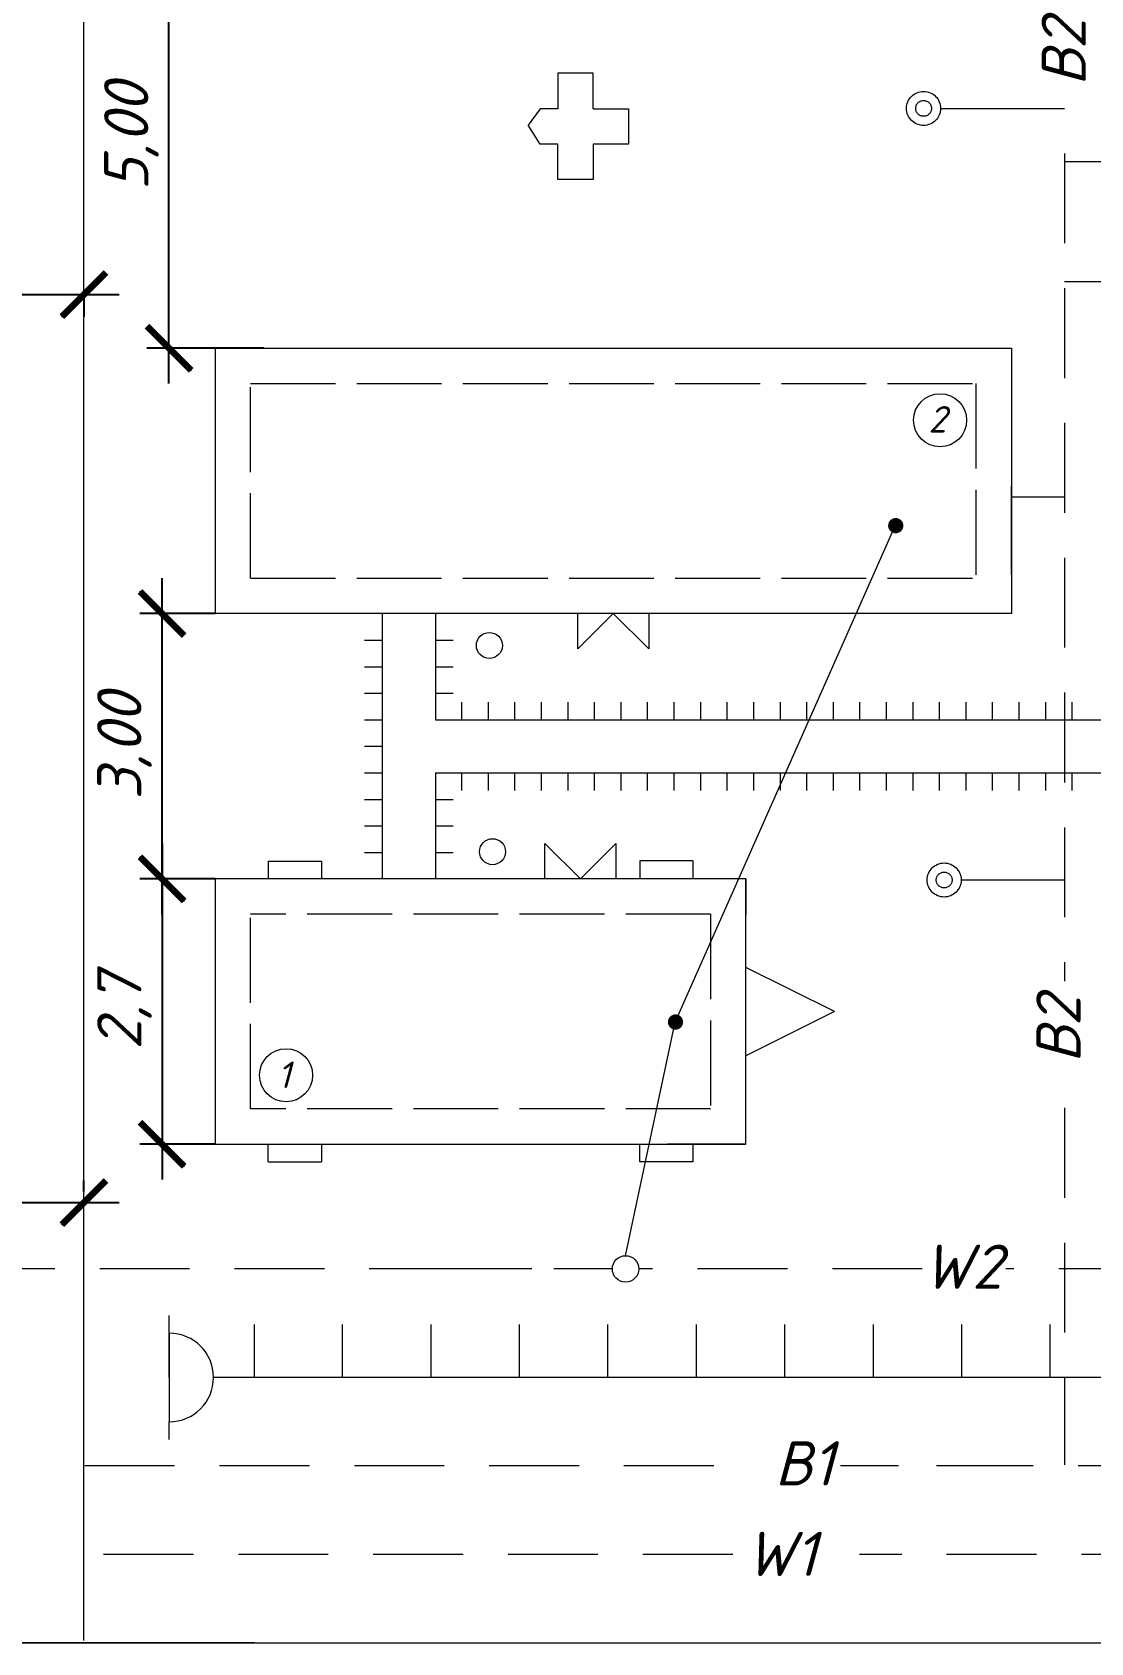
# Model space of a CAD drawing. Header units: millimetres. Extents: x 27137 to 30937, y -4667 to -569.
# Drawn here: x 28797.6 to 28857.4, y -788.5 to -697.5 of the extents above; entities that cross this region are included whole.
import ezdxf

# ---------------------------------------------------------------- set-up
doc = ezdxf.new("R2010")
doc.units = ezdxf.units.MM
doc.header["$LTSCALE"] = 0.4
doc.linetypes.add('ACAD_ISO02W100', pattern=[15, 12, -3])
doc.linetypes.add('штриховаяX2', pattern=[38.1, 25.4, -12.7])
doc.layers.add('здания', color=7, linetype='Continuous', lineweight=40)
doc.styles.add('Isocpeur', font='isocpeui.ttf', dxfattribs={"height": 2.5})
doc.styles.get("Standard").update_dxf_attribs({"font": 'isocpeui.ttf', "height": 2.5})
doc.dimstyles.new('06', dxfattribs={"dimtxt": 2.5, "dimasz": 2.5, "dimexe": 1.25, "dimexo": 0.625, "dimtad": 1, "dimdec": 0, "dimlfac": 200, "dimtxsty": 'Standard', "dimblk": 'OBLIQUE', "dimcen": 2.5, "dimdle": 2, "dimadec": 0, "dimazin": 0, "dimtfac": 1, "dimtdec": 0, "dimtmove": 0, "dimatfit": 3, "dimldrblk": 'OBLIQUE', "dimfxl": 1, "dimarcsym": 0})

# ---------------------------------------------------------------- blocks, each defined once
blk = doc.blocks.new('_Oblique')
at = {"color": 0, "linetype": 'ByBlock', "lineweight": -2}
blk.add_line((-0.5, -0.5), (0.5, 0.5), dxfattribs=at)
blk = doc.blocks.new('*D577')
at = {"color": 0, "lineweight": -2, "transparency": 16777216}
for p, q in [((28763.633, -712.316), (28802.535, -712.316)), ((28765.633, -712.542), (28765.633, -713.566)), ((28800.535, -712.542), (28800.535, -713.566))]:
    blk.add_line(p, q, dxfattribs=at)
at = {"layer": 'Defpoints', "color": 0, "transparency": 16777216}
for p in [(28765.633, -711.917), (28800.535, -711.917), (28800.535, -712.316)]:
    blk.add_point(p, dxfattribs=at)
at = {"color": 0, "lineweight": -2, "transparency": 16777216, "xscale": 2.5, "yscale": 2.5, "zscale": 2.5, "rotation": 180}
blk.add_blockref('_Oblique', (28765.633, -712.316), dxfattribs=at)
at = {"color": 0, "lineweight": -2, "transparency": 16777216, "xscale": 2.5, "yscale": 2.5, "zscale": 2.5}
blk.add_blockref('_Oblique', (28800.535, -712.316), dxfattribs=at)
at = {"color": 0, "lineweight": 15, "transparency": 16777216, "insert": (28783.084, -710.191), "char_height": 2.5, "attachment_point": 5, "style": 'Isocpeur'}
blk.add_mtext('7,00', dxfattribs=at)
blk = doc.blocks.new('*D578')
at = {"color": 0, "lineweight": -2, "transparency": 16777216}
for p, q in [((28805.343, -717.347), (28805.343, -689.406)), ((28810.698, -691.406), (28804.093, -691.406)), ((28810.698, -715.347), (28804.093, -715.347))]:
    blk.add_line(p, q, dxfattribs=at)
at = {"layer": 'Defpoints', "color": 0, "transparency": 16777216}
for p in [(28805.343, -691.406), (28811.323, -691.406), (28811.323, -715.347)]:
    blk.add_point(p, dxfattribs=at)
at = {"color": 0, "lineweight": -2, "transparency": 16777216, "xscale": 2.5, "yscale": 2.5, "zscale": 2.5}
for p, rotation in [((28805.343, -691.406), 90), ((28805.343, -715.347), 270)]:
    blk.add_blockref('_Oblique', p, dxfattribs=dict(at, rotation=rotation))
at = {"color": 0, "lineweight": 15, "transparency": 16777216, "insert": (28803.218, -703.376), "char_height": 2.5, "attachment_point": 5, "rotation": 90, "style": 'Isocpeur'}
blk.add_mtext('5,00', dxfattribs=at)
blk = doc.blocks.new('*D579')
at = {"color": 0, "lineweight": -2, "transparency": 16777216}
for p, q in [((28804.951, -747.347), (28804.951, -728.347)), ((28807.33, -730.347), (28803.701, -730.347)), ((28807.33, -745.347), (28803.701, -745.347))]:
    blk.add_line(p, q, dxfattribs=at)
at = {"layer": 'Defpoints', "color": 0, "transparency": 16777216}
for p in [(28804.951, -730.347), (28807.955, -730.347), (28807.955, -745.347)]:
    blk.add_point(p, dxfattribs=at)
at = {"color": 0, "lineweight": -2, "transparency": 16777216, "xscale": 2.5, "yscale": 2.5, "zscale": 2.5}
for p, rotation in [((28804.951, -730.347), 90), ((28804.951, -745.347), 270)]:
    blk.add_blockref('_Oblique', p, dxfattribs=dict(at, rotation=rotation))
at = {"color": 0, "lineweight": 15, "transparency": 16777216, "insert": (28802.826, -737.847), "char_height": 2.5, "attachment_point": 5, "rotation": 90, "style": 'Isocpeur'}
blk.add_mtext('3,00', dxfattribs=at)
blk = doc.blocks.new('*D580')
at = {"color": 0, "lineweight": -2, "transparency": 16777216}
for p, q in [((28800.535, -763.018), (28800.535, -762.393)), ((28778.317, -763.643), (28802.535, -763.643)), ((28780.317, -764.268), (28780.317, -764.893))]:
    blk.add_line(p, q, dxfattribs=at)
at = {"layer": 'Defpoints', "color": 0, "transparency": 16777216}
for p in [(28780.317, -763.643), (28800.535, -763.643), (28800.535, -763.643)]:
    blk.add_point(p, dxfattribs=at)
at = {"color": 0, "lineweight": -2, "transparency": 16777216, "xscale": 2.5, "yscale": 2.5, "zscale": 2.5, "rotation": 180}
blk.add_blockref('_Oblique', (28780.317, -763.643), dxfattribs=at)
at = {"color": 0, "lineweight": -2, "transparency": 16777216, "xscale": 2.5, "yscale": 2.5, "zscale": 2.5}
blk.add_blockref('_Oblique', (28800.535, -763.643), dxfattribs=at)
at = {"color": 0, "lineweight": 15, "transparency": 16777216, "insert": (28790.426, -761.518), "char_height": 2.5, "attachment_point": 5, "style": 'Isocpeur'}
blk.add_mtext('3,50', dxfattribs=at)
blk = doc.blocks.new('*D582')
at = {"color": 0, "lineweight": -2, "transparency": 16777216}
for p, q in [((28804.951, -743.347), (28804.951, -762.347)), ((28807.33, -745.347), (28803.701, -745.347)), ((28807.33, -760.347), (28803.701, -760.347))]:
    blk.add_line(p, q, dxfattribs=at)
at = {"layer": 'Defpoints', "color": 0, "transparency": 16777216}
for p in [(28807.955, -745.347), (28804.951, -760.347), (28807.955, -760.347)]:
    blk.add_point(p, dxfattribs=at)
at = {"color": 0, "lineweight": -2, "transparency": 16777216, "xscale": 2.5, "yscale": 2.5, "zscale": 2.5}
for p, rotation in [((28804.951, -745.347), 90), ((28804.951, -760.347), 270)]:
    blk.add_blockref('_Oblique', p, dxfattribs=dict(at, rotation=rotation))
at = {"color": 0, "lineweight": 15, "transparency": 16777216, "insert": (28802.826, -752.847), "char_height": 2.5, "attachment_point": 5, "rotation": 90, "style": 'Isocpeur'}
blk.add_mtext('2,7', dxfattribs=at)
blk = doc.blocks.new('_ArchTick')
at = {"color": 0, "linetype": 'ByBlock', "const_width": 0.15}
blk.add_lwpolyline([(-0.5, -0.5), (0.5, 0.5)], dxfattribs=at)

msp = doc.modelspace()

# ---------------------------------------------------------------- hatches: boundary and pattern name
at = {"lineweight": 15}
h = msp.add_hatch(color=256, dxfattribs=at)
h.dxf.hatch_style = 1
h.paths.add_polyline_path([(28845.9878, -725.3743), (28846.4204, -725.3743), (28846.8529, -725.3743, -1)])
h.paths.add_polyline_path([(28846.4204, -724.9417, -0.4142136), (28846.8529, -725.3743), (28846.4204, -725.3743)])
h = msp.add_hatch(color=256, dxfattribs=at)
h.dxf.hatch_style = 1
h.paths.add_polyline_path([(28846.4204, -724.9417), (28846.4204, -725.3743), (28845.9878, -725.3743, -0.4142136)])
h = msp.add_hatch(color=256, dxfattribs=at)
h.dxf.hatch_style = 1
h.paths.add_polyline_path([(28833.5409, -753.4363), (28833.9734, -753.4363), (28834.406, -753.4363, -1)])
h.paths.add_polyline_path([(28833.9734, -753.0037, -0.4142136), (28834.406, -753.4363), (28833.9734, -753.4363)])
h = msp.add_hatch(color=256, dxfattribs=at)
h.dxf.hatch_style = 1
h.paths.add_polyline_path([(28833.9734, -753.0037), (28833.9734, -753.4363), (28833.5409, -753.4363, -0.4142136)])

# ---------------------------------------------------------------- linework, layer by layer
for p, q in [((28800.535, -788.3981), (28800.535, -665.4059)), ((28829.3174, -699.8023), (28827.3174, -699.8023)), ((28827.3174, -699.8023), (28827.3174, -701.8023)), ((28829.3174, -701.8023), (28829.3174, -699.8023)), ((28826.3174, -701.8023), (28825.6438, -702.7311)), ((28827.3174, -701.8023), (28826.3174, -701.8023)), ((28829.3174, -701.8023), (28831.3174, -701.8023)), ((28831.3174, -701.8023), (28831.3174, -703.8023)), ((28826.3174, -703.8023), (28825.6438, -702.7311)), ((28827.3174, -703.8023), (28826.3174, -703.8023)), ((28827.3174, -705.8023), (28827.3174, -703.8023)), ((28831.3174, -703.8023), (28829.3174, -703.8023)), ((28829.3174, -703.8023), (28829.3174, -705.8023)), ((28829.3174, -705.8023), (28827.3174, -705.8023)), ((28807.9551, -715.3471), (28852.9551, -715.3471)), ((28807.9551, -715.3471), (28852.9551, -715.3471)), ((28807.9551, -715.3471), (28807.9551, -730.3471)), ((28852.9551, -715.3471), (28852.9551, -730.3471)), ((28852.9551, -715.3471), (28852.9551, -730.3471)), ((28852.9551, -728.1404), (28852.9551, -723.1404)), ((28852.9551, -728.1404), (28852.9551, -723.1404)), ((28852.9551, -730.3471), (28807.9551, -730.3471)), ((28817.3975, -730.3471), (28817.3975, -745.3471)), ((28817.3975, -730.3471), (28817.3975, -740.8471)), ((28820.3975, -730.3471), (28820.3975, -736.3471)), ((28828.4551, -732.3471), (28828.4551, -730.3471)), ((28828.4551, -732.3471), (28830.4551, -730.3471)), ((28830.4551, -730.3471), (28832.4551, -732.3471)), ((28832.4551, -730.3471), (28832.4551, -732.3471)), ((28816.3975, -731.8471), (28817.3975, -731.8471)), ((28816.3975, -731.8471), (28817.3975, -731.8471)), ((28820.3975, -731.8471), (28821.3975, -731.8471)), ((28820.3975, -731.8471), (28821.3975, -731.8471)), ((28816.3975, -733.3471), (28817.3975, -733.3471)), ((28816.3975, -733.3471), (28817.3975, -733.3471)), ((28820.3975, -733.3471), (28821.3975, -733.3471)), ((28820.3975, -733.3471), (28821.3975, -733.3471)), ((28816.3975, -734.8471), (28817.3975, -734.8471)), ((28816.3975, -734.8471), (28817.3975, -734.8471)), ((28820.3975, -734.8471), (28821.3975, -734.8471)), ((28820.3975, -734.8471), (28821.3975, -734.8471)), ((28821.8975, -736.3471), (28821.8975, -735.3471)), ((28821.8975, -736.3471), (28821.8975, -735.3471)), ((28823.3975, -736.3471), (28823.3975, -735.3471)), ((28823.3975, -736.3471), (28823.3975, -735.3471)), ((28824.8975, -736.3471), (28824.8975, -735.3471)), ((28824.8975, -736.3471), (28824.8975, -735.3471)), ((28826.3975, -736.3471), (28826.3975, -735.3471)), ((28826.3975, -736.3471), (28826.3975, -735.3471)), ((28827.8975, -736.3471), (28827.8975, -735.3471)), ((28827.8975, -736.3471), (28827.8975, -735.3471)), ((28829.3975, -736.3471), (28829.3975, -735.3471)), ((28829.3975, -736.3471), (28829.3975, -735.3471)), ((28830.8975, -736.3471), (28830.8975, -735.3471)), ((28830.8975, -736.3471), (28830.8975, -735.3471)), ((28832.3975, -736.3471), (28832.3975, -735.3471)), ((28832.3975, -736.3471), (28832.3975, -735.3471)), ((28833.8975, -736.3471), (28833.8975, -735.3471)), ((28833.8975, -736.3471), (28833.8975, -735.3471)), ((28833.8975, -736.3471), (28833.8975, -735.3471)), ((28833.8975, -736.3471), (28833.8975, -735.3471)), ((28835.3975, -736.3471), (28835.3975, -735.3471)), ((28835.3975, -736.3471), (28835.3975, -735.3471)), ((28836.8975, -736.3471), (28836.8975, -735.3471)), ((28836.8975, -736.3471), (28836.8975, -735.3471)), ((28838.3975, -736.3471), (28838.3975, -735.3471)), ((28838.3975, -736.3471), (28838.3975, -735.3471)), ((28839.8975, -736.3471), (28839.8975, -735.3471)), ((28839.8975, -736.3471), (28839.8975, -735.3471)), ((28841.3975, -736.3471), (28841.3975, -735.3471)), ((28841.3975, -736.3471), (28841.3975, -735.3471)), ((28842.8975, -736.3471), (28842.8975, -735.3471)), ((28842.8975, -736.3471), (28842.8975, -735.3471)), ((28844.3975, -736.3471), (28844.3975, -735.3471)), ((28844.3975, -736.3471), (28844.3975, -735.3471)), ((28845.8975, -736.3471), (28845.8975, -735.3471)), ((28845.8975, -736.3471), (28845.8975, -735.3471)), ((28845.8975, -736.3471), (28845.8975, -735.3471)), ((28845.8975, -736.3471), (28845.8975, -735.3471)), ((28847.3975, -736.3471), (28847.3975, -735.3471)), ((28847.3975, -736.3471), (28847.3975, -735.3471)), ((28848.8975, -736.3471), (28848.8975, -735.3471)), ((28848.8975, -736.3471), (28848.8975, -735.3471)), ((28850.3975, -736.3471), (28850.3975, -735.3471)), ((28850.3975, -736.3471), (28850.3975, -735.3471)), ((28851.8975, -736.3471), (28851.8975, -735.3471)), ((28851.8975, -736.3471), (28851.8975, -735.3471)), ((28853.3975, -736.3471), (28853.3975, -735.3471)), ((28853.3975, -736.3471), (28853.3975, -735.3471)), ((28854.8975, -736.3471), (28854.8975, -735.3471)), ((28854.8975, -736.3471), (28854.8975, -735.3471)), ((28856.3975, -736.3471), (28856.3975, -735.3471)), ((28856.3975, -736.3471), (28856.3975, -735.3471)), ((28816.3975, -736.3471), (28817.3975, -736.3471)), ((28816.3975, -736.3471), (28817.3975, -736.3471)), ((28820.3975, -736.3471), (28859.726, -736.3471)), ((28820.3975, -736.3471), (28821.8975, -736.3471)), ((28820.3975, -736.3471), (28821.3975, -736.3471)), ((28820.3975, -736.3471), (28821.3975, -736.3471)), ((28816.3975, -737.8471), (28817.3975, -737.8471)), ((28816.3975, -739.3471), (28817.3975, -739.3471)), ((28816.3975, -739.3471), (28817.3975, -739.3471)), ((28816.3975, -739.3471), (28817.3975, -739.3471)), ((28820.3975, -739.3471), (28830.8975, -739.3471)), ((28820.3975, -739.3471), (28820.3975, -745.3471)), ((28820.3975, -739.3471), (28821.3975, -739.3471)), ((28820.3975, -739.3471), (28821.3975, -739.3471)), ((28820.3975, -739.3471), (28821.3975, -739.3471)), ((28820.3975, -739.3471), (28859.726, -739.3471)), ((28821.8975, -740.3471), (28821.8975, -739.3471)), ((28821.8975, -740.3471), (28821.8975, -739.3471)), ((28823.3975, -740.3471), (28823.3975, -739.3471)), ((28823.3975, -740.3471), (28823.3975, -739.3471)), ((28824.8975, -740.3471), (28824.8975, -739.3471)), ((28824.8975, -740.3471), (28824.8975, -739.3471)), ((28826.3975, -740.3471), (28826.3975, -739.3471)), ((28826.3975, -740.3471), (28826.3975, -739.3471)), ((28827.8975, -740.3471), (28827.8975, -739.3471)), ((28827.8975, -740.3471), (28827.8975, -739.3471)), ((28829.3975, -740.3471), (28829.3975, -739.3471)), ((28829.3975, -740.3471), (28829.3975, -739.3471)), ((28830.8975, -740.3471), (28830.8975, -739.3471)), ((28830.8975, -740.3471), (28830.8975, -739.3471)), ((28832.3975, -740.3471), (28832.3975, -739.3471)), ((28832.3975, -740.3471), (28832.3975, -739.3471)), ((28833.8975, -740.3471), (28833.8975, -739.3471)), ((28833.8975, -740.3471), (28833.8975, -739.3471)), ((28833.8975, -740.3471), (28833.8975, -739.3471)), ((28833.8975, -740.3471), (28833.8975, -739.3471)), ((28835.3975, -740.3471), (28835.3975, -739.3471)), ((28835.3975, -740.3471), (28835.3975, -739.3471)), ((28836.8975, -740.3471), (28836.8975, -739.3471)), ((28836.8975, -740.3471), (28836.8975, -739.3471)), ((28838.3975, -740.3471), (28838.3975, -739.3471)), ((28838.3975, -740.3471), (28838.3975, -739.3471)), ((28839.8975, -740.3471), (28839.8975, -739.3471)), ((28839.8975, -740.3471), (28839.8975, -739.3471)), ((28841.3975, -740.3471), (28841.3975, -739.3471)), ((28841.3975, -740.3471), (28841.3975, -739.3471)), ((28842.8975, -740.3471), (28842.8975, -739.3471)), ((28842.8975, -740.3471), (28842.8975, -739.3471)), ((28844.3975, -740.3471), (28844.3975, -739.3471)), ((28844.3975, -740.3471), (28844.3975, -739.3471)), ((28845.8975, -740.3471), (28845.8975, -739.3471)), ((28845.8975, -740.3471), (28845.8975, -739.3471)), ((28845.8975, -740.3471), (28845.8975, -739.3471)), ((28845.8975, -740.3471), (28845.8975, -739.3471)), ((28847.3975, -740.3471), (28847.3975, -739.3471)), ((28847.3975, -740.3471), (28847.3975, -739.3471)), ((28848.8975, -740.3471), (28848.8975, -739.3471)), ((28848.8975, -740.3471), (28848.8975, -739.3471)), ((28850.3975, -740.3471), (28850.3975, -739.3471)), ((28850.3975, -740.3471), (28850.3975, -739.3471)), ((28851.8975, -740.3471), (28851.8975, -739.3471)), ((28851.8975, -740.3471), (28851.8975, -739.3471)), ((28853.3975, -740.3471), (28853.3975, -739.3471)), ((28853.3975, -740.3471), (28853.3975, -739.3471)), ((28854.8975, -740.3471), (28854.8975, -739.3471)), ((28854.8975, -740.3471), (28854.8975, -739.3471)), ((28856.3975, -740.3471), (28856.3975, -739.3471)), ((28856.3975, -740.3471), (28856.3975, -739.3471)), ((28816.3975, -740.8471), (28817.3975, -740.8471)), ((28816.3975, -740.8471), (28817.3975, -740.8471)), ((28820.3975, -740.8471), (28821.3975, -740.8471)), ((28820.3975, -740.8471), (28821.3975, -740.8471)), ((28816.3975, -742.3471), (28817.3975, -742.3471)), ((28820.3975, -742.3471), (28821.3975, -742.3471)), ((28820.3975, -742.3471), (28821.3975, -742.3471)), ((28816.3975, -743.8471), (28817.3975, -743.8471)), ((28820.3975, -743.8471), (28821.3975, -743.8471)), ((28826.5953, -745.3471), (28826.5953, -743.3471)), ((28828.5953, -745.3471), (28826.5953, -743.3471)), ((28830.5953, -743.3471), (28828.5953, -745.3471)), ((28830.5953, -743.3471), (28830.5953, -745.3471)), ((28810.9551, -744.3471), (28813.9551, -744.3471)), ((28810.9551, -744.3471), (28810.9551, -745.3471)), ((28813.9551, -744.3471), (28813.9551, -745.3471)), ((28834.9551, -744.321), (28831.9551, -744.321)), ((28831.9551, -744.321), (28831.9551, -745.321)), ((28834.9551, -744.321), (28834.9551, -745.321)), ((28837.9551, -745.3471), (28807.9551, -745.3471)), ((28807.9551, -745.3471), (28807.9551, -760.3471)), ((28837.9551, -745.3471), (28807.9551, -745.3471)), ((28807.9551, -745.3471), (28807.9551, -760.3471)), ((28835.9551, -745.3471), (28832.9551, -745.3471)), ((28837.9551, -760.3471), (28837.9551, -745.3471)), ((28837.9551, -760.3471), (28837.9551, -745.3471)), ((28837.9551, -745.3471), (28837.9551, -747.3471)), ((28842.9551, -752.8471), (28837.9551, -750.3471)), ((28842.9551, -752.8471), (28837.9551, -755.3471)), ((28807.9551, -760.3471), (28837.9551, -760.3471)), ((28807.9551, -760.3471), (28837.9551, -760.3471)), ((28810.9551, -761.3471), (28810.9551, -760.3471)), ((28813.9551, -760.3471), (28813.9551, -761.3471)), ((28837.9551, -760.3471), (28833.5246, -760.3471)), ((28837.9551, -760.3471), (28833.5246, -760.3471)), ((28834.9551, -760.3471), (28834.9551, -761.3471)), ((28810.9551, -761.3471), (28813.9551, -761.3471)), ((28834.9551, -761.3471), (28831.9551, -761.3471)), ((28805.3627, -771.0295), (28805.3627, -770.0295)), ((28805.3627, -771.0295), (28805.3627, -770.0295)), ((28805.3627, -773.5295), (28805.3627, -771.0295)), ((28805.3627, -771.0295), (28805.3627, -771.0295)), ((28805.3627, -771.0295), (28805.3627, -776.0295)), ((28805.3627, -773.5295), (28805.3627, -771.0295)), ((28805.3627, -771.0295), (28805.3627, -771.0295)), ((28805.3627, -771.0295), (28805.3627, -776.0295)), ((28810.1533, -770.5295), (28810.1533, -773.5295)), ((28815.1533, -773.5295), (28815.1533, -770.5295)), ((28815.1533, -773.5295), (28815.1533, -770.5295)), ((28820.1533, -773.5295), (28820.1533, -770.5295)), ((28825.1533, -773.5295), (28825.1533, -770.5295)), ((28830.1533, -773.5295), (28830.1533, -770.5295)), ((28835.1533, -773.5295), (28835.1533, -770.5295)), ((28840.1533, -773.5295), (28840.1533, -770.5295)), ((28845.1533, -773.5295), (28845.1533, -770.5295)), ((28850.1533, -773.5295), (28850.1533, -770.5295)), ((28850.1533, -773.5295), (28850.1533, -770.5295)), ((28850.1533, -773.5295), (28850.1533, -770.5295)), ((28855.1533, -773.5295), (28855.1533, -770.5295)), ((28855.1533, -773.5295), (28855.1533, -770.5295)), ((28958.4657, -773.5295), (28807.8627, -773.5295)), ((28805.3627, -777.0295), (28805.3627, -776.0295)), ((28805.3627, -777.0295), (28805.3627, -776.0295)), ((28752.4056, -788.5295), (28958.4654, -788.5295)), ((28780.1533, -788.5295), (28810.1533, -788.5295)), ((28780.1533, -788.5295), (28810.1533, -788.5295)), ((28810.1533, -788.5295), (28780.1533, -788.5295)), ((28810.1533, -788.5295), (28780.1533, -788.5295)), ((28810.1533, -788.5295), (28795.1533, -788.5295)), ((28810.1533, -788.5295), (28795.1533, -788.5295)), ((28795.1533, -788.5295), (28802.6533, -788.5295))]:
    msp.add_line(p, q, dxfattribs=at)
at = {"lineweight": 15, "ltscale": 0.5}
for p, q in [((28848.9558, -701.7867), (28855.9566, -701.7867)), ((28866.3857, -704.7984), (28855.9566, -704.7984)), ((28833.9483, -753.4433), (28846.3952, -725.3813)), ((28850.1177, -745.4066), (28855.9566, -745.4066)), ((28831.1518, -766.6471), (28833.9483, -753.4433)), ((28831.9551, -761.3471), (28831.9551, -760.3471)), ((28805.3627, -773.5295), (28805.3627, -770.3185))]:
    msp.add_line(p, q, dxfattribs=at)
at = {"linetype": 'штриховаяX2', "lineweight": 15, "ltscale": 0.5}
for p, q in [((28855.9566, -704.3303), (28855.9566, -751.126)), ((28855.9566, -711.5729), (28864.1449, -711.5729)), ((28855.9566, -723.7679), (28852.9551, -723.7679)), ((28855.9566, -758.2912), (28855.9566, -778.4761)), ((28821.7457, -767.3957), (28777.0895, -767.3957)), ((28825.857, -767.3957), (28821.7457, -767.3957)), ((28830.4032, -767.3957), (28827.0895, -767.3957)), ((28847.9185, -767.3957), (28831.9003, -767.3957)), ((28875.9571, -767.3957), (28852.6378, -767.3957)), ((28836.1399, -778.5295), (28800.535, -778.5295)), ((28877.0478, -778.5295), (28843.3051, -778.5295)), ((28853.8023, -778.5295), (28843.8023, -778.5295)), ((28837.2076, -783.5295), (28800.535, -783.5295)), ((28877.2376, -783.5295), (28844.3728, -783.5295))]:
    msp.add_line(p, q, dxfattribs=at)
at = {"linetype": 'ACAD_ISO02W100', "lineweight": 15}
for p, q in [((28809.9551, -728.3471), (28809.9551, -717.3471)), ((28809.9551, -717.3471), (28850.9551, -717.3471)), ((28850.9551, -717.3471), (28850.9551, -728.3471)), ((28809.9551, -728.3471), (28850.9551, -728.3471)), ((28837.9551, -745.3471), (28835.9551, -745.3471)), ((28809.9551, -758.3471), (28809.9551, -747.3471)), ((28835.9551, -747.3471), (28809.9551, -747.3471)), ((28835.9551, -747.3471), (28835.9551, -758.3471)), ((28835.9551, -758.3471), (28809.9551, -758.3471))]:
    msp.add_line(p, q, dxfattribs=at)
at = {"ltscale": 0.5}
for p, q in [((28807.9551, -730.3471), (28804.9512, -730.3471)), ((28807.9551, -745.3471), (28804.9512, -745.3471)), ((28807.9551, -760.3471), (28804.9512, -760.3471))]:
    msp.add_line(p, q, dxfattribs=at)
at = {"linetype": 'штриховаяX2', "lineweight": 15}
for centre, radius in [((28847.9935, -701.7867), 0.9623), ((28847.9935, -701.7867), 0.4467), ((28849.1554, -745.4066), 0.9623), ((28849.1554, -745.4066), 0.4467)]:
    msp.add_circle(centre, radius, dxfattribs=at)
at = {"lineweight": 15}
for centre, radius in [((28848.927, -719.4168), 1.5), ((28823.4516, -732.1458), 0.7344), ((28823.6333, -743.8063), 0.7344), ((28811.9617, -756.4434), 1.5), ((28831.1518, -767.3957), 0.7486)]:
    msp.add_circle(centre, radius, dxfattribs=at)
msp.add_arc((28805.3627, -773.5295), 2.5, 270, 90, dxfattribs=at)

# ---------------------------------------------------------------- block references
at = {"layer": 'здания', "color": 7, "lineweight": 20, "xscale": 2.5, "yscale": 2.5, "zscale": 2.5}
for p, rotation in [((28800.535, -712.3161), 180), ((28805.3428, -715.3471), 270), ((28804.9512, -730.3471), 270), ((28804.9512, -745.3471), 270), ((28804.9512, -760.3471), 270), ((28800.535, -763.6428), 180)]:
    msp.add_blockref('_ArchTick', p, dxfattribs=dict(at, rotation=rotation))

# ---------------------------------------------------------------- texts
at = {"linetype": 'штриховаяX2', "lineweight": 15, "char_height": 2.5, "attachment_point": 3, "rotation": 90, "style": 'Isocpeur'}
for insert in [(28854.6606, -696.7248), (28854.3631, -751.9593)]:
    msp.add_mtext_dynamic_manual_height_columns('В2', width=5.498522, gutter_width=12.5, heights=[0], dxfattribs=dict(at, insert=insert))
at = {"lineweight": 15, "insert": (28849.2898, -718.6152), "char_height": 1.5, "attachment_point": 3, "rotation": 359.838391, "style": 'Isocpeur'}
msp.add_mtext_dynamic_manual_height_columns('2', width=1.525272, gutter_width=12.5, heights=[0], dxfattribs=at)
at = {"lineweight": 15, "insert": (28812.2224, -755.6682), "char_height": 1.5, "attachment_point": 3, "style": 'Isocpeur'}
msp.add_mtext_dynamic_manual_height_columns('1', width=1.525272, gutter_width=12.5, heights=[0], dxfattribs=at)
at = {"linetype": 'штриховаяX2', "lineweight": 15, "char_height": 2.5, "attachment_point": 3, "style": 'Isocpeur'}
for s, width, insert in [('W2', 3.719358, (28852.4301, -766.0181)), ('В1', 5.498522, (28842.9216, -777.1372)), ('W1', 5.498522, (28841.9487, -782.2524))]:
    msp.add_mtext_dynamic_manual_height_columns(s, width=width, gutter_width=12.5, heights=[0], dxfattribs=dict(at, insert=insert))

# ---------------------------------------------------------------- dimensions: what is measured, and where the dimension line sits
at = {"lineweight": 15}
for p1, p2, distance, text, picture, middle in [((28811.3228, -715.3471), (28811.3228, -691.4055), 5.98, '5,00', '*D578', (28803.2178, -703.3763)), ((28765.6333, -711.9174), (28800.535, -711.9174), -0.3987, '7,00', '*D577', (28783.0841, -710.1911)), ((28807.9551, -745.3471), (28807.9551, -730.3471), 3.0039, '3,00', '*D579', (28802.8262, -737.8471)), ((28807.9551, -745.3471), (28807.9551, -760.3471), -3.0039, '2,7', '*D582', (28802.8262, -752.8471)), ((28780.3174, -763.6428), (28800.535, -763.6428), 0, '3,50', '*D580', (28790.4262, -761.5178))]:
    dim = msp.add_aligned_dim(p1=p1, p2=p2, distance=distance, text=text, dimstyle='06', override={"dimtxsty": 'Isocpeur'}, dxfattribs=at)
    dim.commit()
    dim.dimension.update_dxf_attribs({"geometry": picture, "text_midpoint": middle})

doc.saveas('drawing.dxf')
